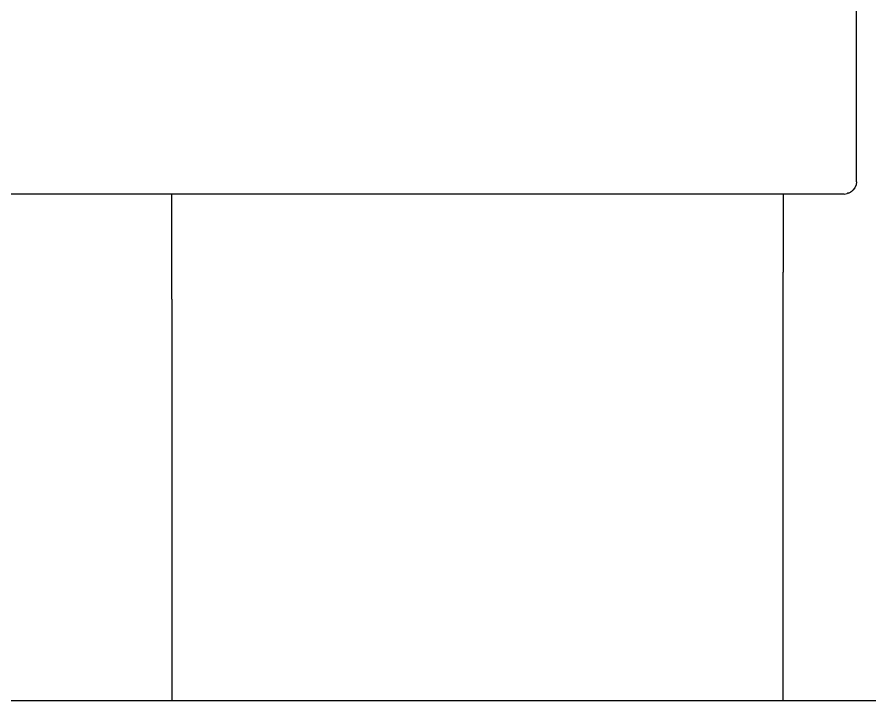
# Model space of a CAD drawing. Header units: millimetres. Extents: x -2916 to 2490, y 92 to 4100.
# Drawn here: x -27.4 to 112.1, y 1811.9 to 1923.8 of the extents above; entities that cross this region are included whole.
import ezdxf

# ---------------------------------------------------------------- set-up
doc = ezdxf.new("R2010")
doc.units = ezdxf.units.MM

msp = doc.modelspace()

# ---------------------------------------------------------------- linework, layer by layer
for p, q in [((109.92, 1905.64), (109.92, 1950.93)), ((109.92, 1896.84), (109.92, 1905.64)), ((109.92, 1896.84), (109.85, 1896.34)), ((107.92, 1894.84), (108.41, 1894.97)), ((108.41, 1894.97), (108.44, 1894.98)), ((108.62, 1895), (108.44, 1894.98)), ((108.62, 1895), (108.92, 1895.17)), ((109.07, 1895.29), (108.92, 1895.17)), ((109.07, 1895.29), (109.22, 1895.38)), ((109.22, 1895.38), (109.24, 1895.41)), ((109.24, 1895.41), (109.33, 1895.48)), ((109.65, 1895.88), (109.33, 1895.48)), ((109.85, 1896.34), (109.65, 1895.88)), ((-2.08, 1894.84), (-1722.08, 1894.84)), ((-2.08, 1894.84), (-2.08, 1894.91)), ((-2.08, 1882.07), (-2.08, 1894.84)), ((97.92, 1894.84), (-2.08, 1894.84)), ((97.92, 1894.91), (97.92, 1894.84)), ((97.92, 1894.84), (97.92, 1882.07)), ((107.92, 1894.84), (97.92, 1894.84)), ((-2.08, 1879.89), (-2.08, 1882.07)), ((97.92, 1879.89), (97.92, 1882.07)), ((-2.08, 1877.67), (-2.08, 1879.89)), ((97.92, 1877.67), (97.92, 1879.89)), ((-2.08, 1877.67), (-2.08, 1811.85)), ((97.92, 1811.85), (97.92, 1877.67)), ((-2.08, 1811.85), (-862.08, 1811.85)), ((97.92, 1811.85), (-2.08, 1811.85)), ((247.92, 1811.85), (97.92, 1811.85))]:
    msp.add_line(p, q)

doc.saveas('drawing.dxf')
